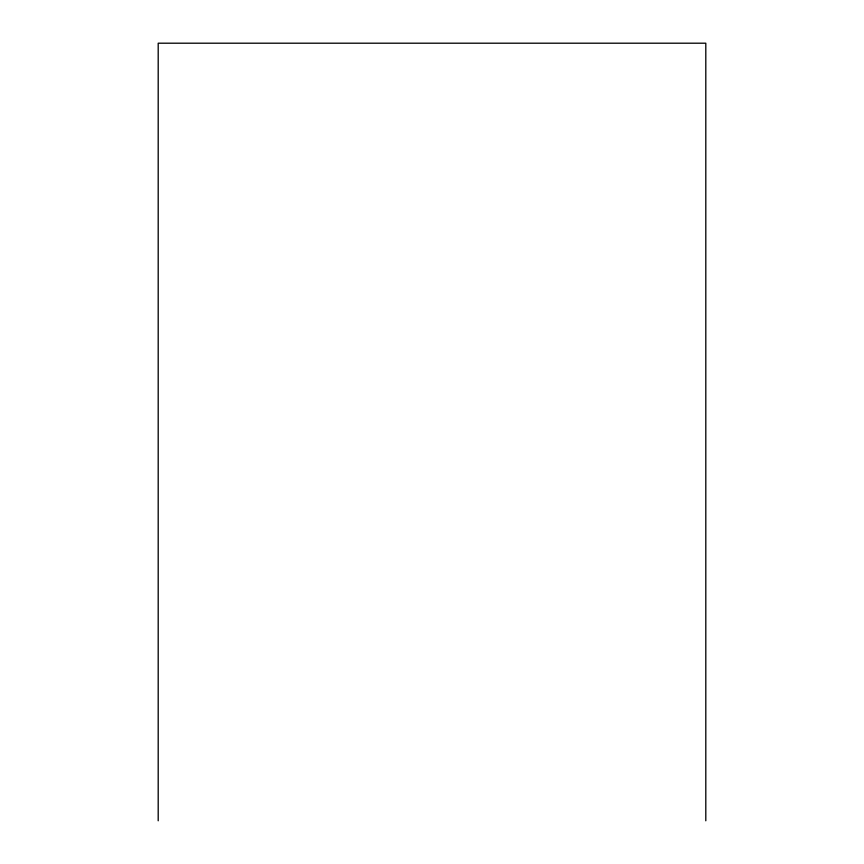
<?xml version="1.0" encoding="UTF-8"?>
<svg xmlns="http://www.w3.org/2000/svg" width="864" height="864" viewBox="0 0 864 864"><rect width="100%" height="100%" fill="white"/><g stroke="black" fill="none" stroke-linecap="round" stroke-linejoin="round"><path stroke-width="1.3" d="M705.802 820.8L705.802 43.2L158.198 43.2L158.198 820.8"/></g></svg>
